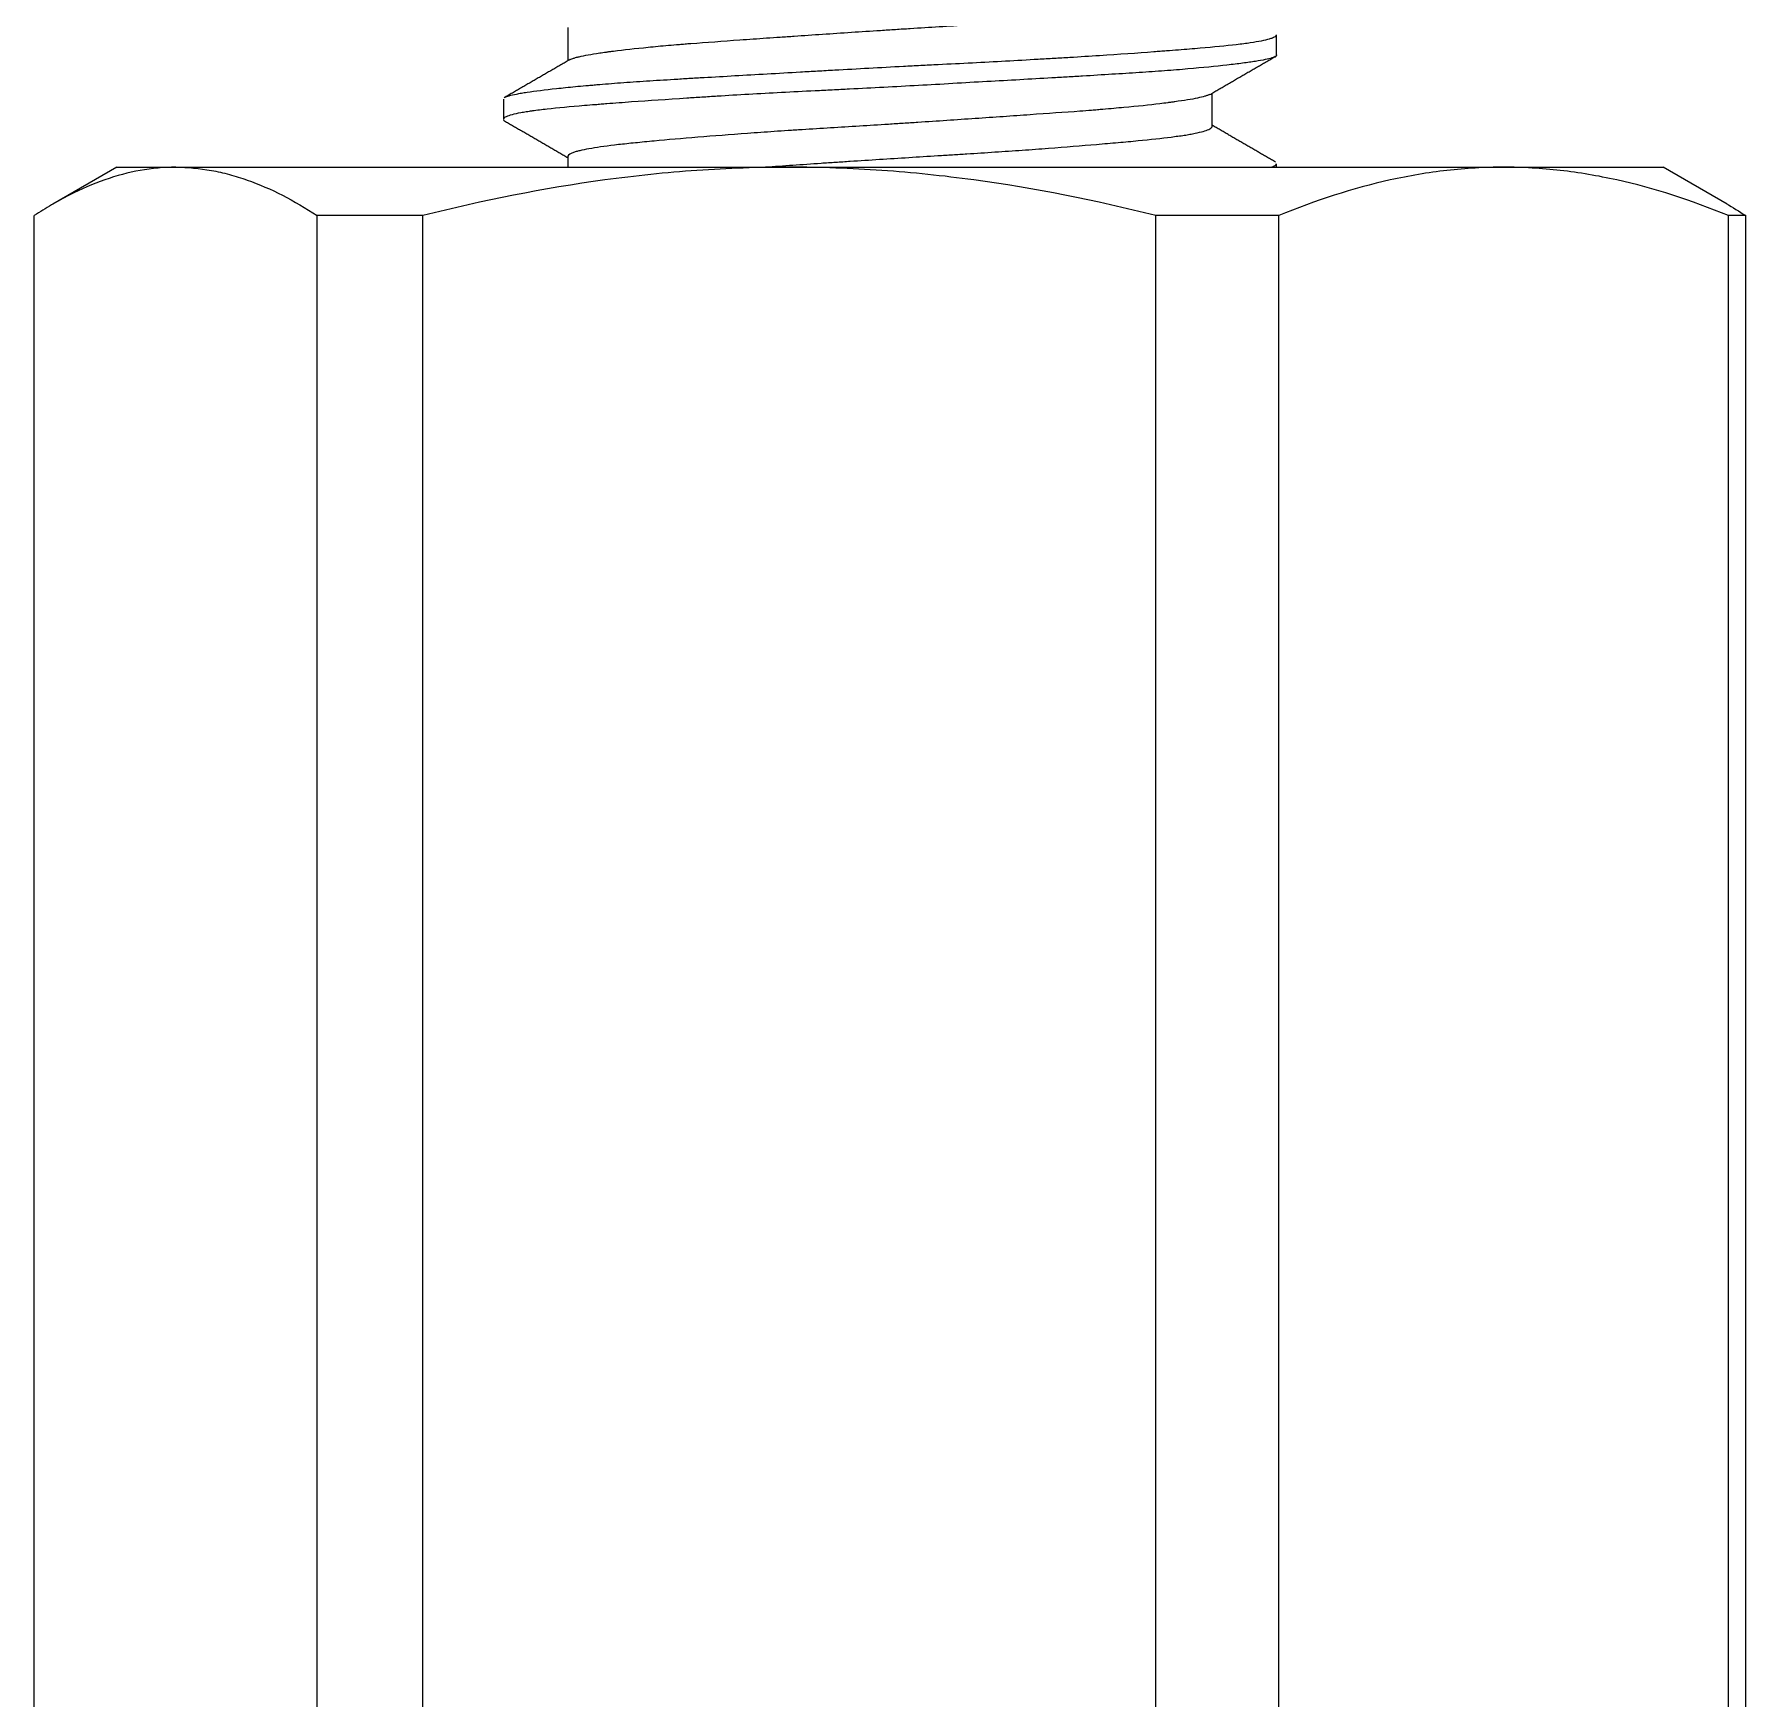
# Model space of a CAD drawing. Extents: x 9509 to 10103, y -15405 to -14985.
# Drawn here: x 9587.77 to 9601.06, y -15326.6 to -15313.68 of the extents above; entities that cross this region are included whole.
import ezdxf

# ---------------------------------------------------------------- set-up
doc = ezdxf.new("R2010")
doc.units = 0
doc.header["$MEASUREMENT"] = 0
doc.linetypes.add('HIDDEN2', pattern=[4.7625, 3.175, -1.5875])
doc.layers.add('1', color=4, linetype='HIDDEN2')

msp = doc.modelspace()

# ---------------------------------------------------------------- linework, layer by layer
at = {"layer": '1', "color": 7, "linetype": 'Continuous', "lineweight": 18}
for p, q in [((9591.915, -15313.633), (9591.915, -15313.891)), ((9597.415, -15313.844), (9597.415, -15313.689)), ((9591.415, -15314.188), (9591.415, -15314.344)), ((9596.915, -15314.4), (9596.915, -15314.142)), ((9591.915, -15314.633), (9591.915, -15314.716)), ((9588.415, -15314.716), (9587.92, -15315.002)), ((9588.415, -15314.716), (9600.415, -15314.716)), ((9597.415, -15314.716), (9597.415, -15314.689)), ((9600.911, -15315.002), (9600.415, -15314.716)), ((9587.775, -15334.341), (9587.775, -15315.092)), ((9589.971, -15334.341), (9589.971, -15315.092)), ((9590.791, -15315.092), (9589.971, -15315.092)), ((9590.791, -15334.341), (9590.791, -15315.092)), ((9597.432, -15315.092), (9596.478, -15315.092)), ((9596.478, -15334.341), (9596.478, -15315.092)), ((9597.432, -15334.341), (9597.432, -15315.092)), ((9601.056, -15315.092), (9600.922, -15315.092)), ((9600.922, -15334.341), (9600.922, -15315.092)), ((9601.056, -15334.341), (9601.056, -15315.092))]:
    msp.add_line(p, q, dxfattribs=at)
for points, knots in [([(9591.928, -15313.883), (9591.934, -15313.88), (9591.943, -15313.876), (9591.96, -15313.87), (9591.968, -15313.868), (9591.984, -15313.863), (9591.994, -15313.861), (9592.024, -15313.854), (9592.07, -15313.844), (9592.129, -15313.835), (9592.179, -15313.827), (9592.205, -15313.824), (9592.232, -15313.82), (9592.251, -15313.817), (9592.261, -15313.816), (9592.349, -15313.805), (9592.439, -15313.795), (9592.589, -15313.78), (9592.641, -15313.775), (9592.724, -15313.768), (9592.752, -15313.766), (9592.796, -15313.762), (9592.81, -15313.761), (9592.84, -15313.758), (9592.855, -15313.757), (9592.99, -15313.747), (9593.117, -15313.738), (9593.318, -15313.723), (9593.386, -15313.719), (9593.492, -15313.711), (9593.528, -15313.709), (9593.6, -15313.704), (9593.636, -15313.702), (9593.817, -15313.689), (9593.965, -15313.679), (9594.191, -15313.664), (9594.266, -15313.659), (9594.381, -15313.652), (9594.42, -15313.649), (9594.496, -15313.644), (9594.534, -15313.642), (9594.723, -15313.63), (9594.872, -15313.621), (9595.057, -15313.609), (9595.093, -15313.607), (9595.167, -15313.602), (9595.203, -15313.6), (9595.311, -15313.593), (9595.382, -15313.588), (9595.588, -15313.574), (9595.72, -15313.564), (9595.876, -15313.551), (9595.907, -15313.549), (9595.968, -15313.544), (9595.997, -15313.541), (9596.085, -15313.533), (9596.14, -15313.529), (9596.3, -15313.514), (9596.396, -15313.505), (9596.504, -15313.493), (9596.525, -15313.491), (9596.565, -15313.486), (9596.584, -15313.484), (9596.639, -15313.477), (9596.706, -15313.467), (9596.761, -15313.458), (9596.797, -15313.45), (9596.814, -15313.446), (9596.829, -15313.443), (9596.839, -15313.44), (9596.843, -15313.439), (9596.883, -15313.428), (9596.904, -15313.417), (9596.914, -15313.405), (9596.915, -15313.402), (9596.915, -15313.4)], [0, 0, 0, 0, 0.023992, 0.023992, 0.038988, 0.038988, 0.053983, 0.053983, 0.083973, 0.113964, 0.113964, 0.128959, 0.136456, 0.136456, 0.143954, 0.143954, 0.203935, 0.203935, 0.233925, 0.233925, 0.24892, 0.24892, 0.256418, 0.256418, 0.263916, 0.263916, 0.323896, 0.323896, 0.353887, 0.353887, 0.368882, 0.368882, 0.383877, 0.383877, 0.443858, 0.443858, 0.473848, 0.473848, 0.488844, 0.488844, 0.503839, 0.503839, 0.56382, 0.56382, 0.578815, 0.578815, 0.59381, 0.59381, 0.6238, 0.6238, 0.683781, 0.683781, 0.698776, 0.698776, 0.713772, 0.713772, 0.743762, 0.743762, 0.803743, 0.803743, 0.818738, 0.818738, 0.833733, 0.833733, 0.863724, 0.893714, 0.893714, 0.908709, 0.916207, 0.916207, 0.923704, 0.923704, 0.983685, 0.983685, 1, 1, 1, 1]), ([(9591.428, -15314.174), (9591.435, -15314.17), (9591.458, -15314.161), (9591.494, -15314.153), (9591.529, -15314.146), (9591.542, -15314.143), (9591.569, -15314.139), (9591.584, -15314.136), (9591.661, -15314.125), (9591.738, -15314.115), (9591.873, -15314.101), (9591.922, -15314.096), (9592, -15314.088), (9592.027, -15314.086), (9592.069, -15314.082), (9592.083, -15314.081), (9592.112, -15314.078), (9592.184, -15314.072), (9592.261, -15314.066), (9592.389, -15314.056), (9592.522, -15314.047), (9592.666, -15314.038), (9592.76, -15314.033), (9592.779, -15314.031), (9592.817, -15314.029), (9592.836, -15314.028), (9592.894, -15314.024), (9592.933, -15314.022), (9593.129, -15314.011), (9593.292, -15314.001), (9593.547, -15313.987), (9593.633, -15313.982), (9593.743, -15313.975), (9593.765, -15313.974), (9593.809, -15313.972), (9593.875, -15313.968), (9593.942, -15313.964), (9594.074, -15313.957), (9594.163, -15313.952), (9594.341, -15313.942), (9594.43, -15313.937), (9594.565, -15313.93), (9594.632, -15313.927), (9594.699, -15313.923), (9594.744, -15313.921), (9594.767, -15313.92), (9594.879, -15313.914), (9594.967, -15313.91), (9595.229, -15313.896), (9595.399, -15313.887), (9595.606, -15313.875), (9595.647, -15313.873), (9595.709, -15313.869), (9595.729, -15313.868), (9595.77, -15313.866), (9595.87, -15313.86), (9595.967, -15313.853), (9596.192, -15313.839), (9596.332, -15313.829), (9596.48, -15313.818), (9596.496, -15313.816), (9596.529, -15313.814), (9596.545, -15313.813), (9596.592, -15313.809), (9596.623, -15313.807), (9596.713, -15313.8), (9596.769, -15313.795), (9596.929, -15313.782), (9597.022, -15313.773), (9597.123, -15313.761), (9597.142, -15313.759), (9597.178, -15313.754), (9597.195, -15313.752), (9597.244, -15313.744), (9597.301, -15313.735), (9597.343, -15313.725), (9597.369, -15313.717), (9597.376, -15313.715), (9597.389, -15313.71), (9597.395, -15313.707), (9597.409, -15313.7), (9597.414, -15313.695), (9597.415, -15313.69), (9597.415, -15313.689), (9597.415, -15313.689)], [0, 0, 0, 0, 0.026836, 0.056261, 0.056261, 0.070974, 0.070974, 0.085687, 0.085687, 0.144538, 0.144538, 0.173964, 0.173964, 0.188676, 0.188676, 0.196033, 0.196033, 0.203389, 0.232815, 0.232815, 0.26224, 0.291666, 0.291666, 0.299022, 0.299022, 0.306379, 0.306379, 0.321092, 0.321092, 0.379943, 0.379943, 0.409368, 0.409368, 0.416725, 0.416725, 0.424081, 0.438794, 0.438794, 0.468219, 0.468219, 0.497645, 0.497645, 0.512358, 0.519714, 0.519714, 0.527071, 0.527071, 0.556496, 0.556496, 0.615347, 0.615347, 0.63006, 0.63006, 0.637417, 0.637417, 0.644773, 0.674199, 0.674199, 0.73305, 0.73305, 0.740406, 0.740406, 0.747762, 0.747762, 0.762475, 0.762475, 0.791901, 0.791901, 0.850752, 0.850752, 0.865465, 0.865465, 0.880178, 0.880178, 0.909603, 0.939029, 0.939029, 0.953742, 0.953742, 0.968454, 0.968454, 0.99788, 0.99788, 1, 1, 1, 1]), ([(9597.415, -15313.845), (9597.415, -15313.846), (9597.415, -15313.847), (9597.414, -15313.849), (9597.414, -15313.85), (9597.412, -15313.852), (9597.411, -15313.853), (9597.403, -15313.859), (9597.393, -15313.864), (9597.352, -15313.877), (9597.309, -15313.886), (9597.236, -15313.898), (9597.221, -15313.9), (9597.187, -15313.905), (9597.17, -15313.907), (9597.114, -15313.914), (9597.074, -15313.919), (9596.943, -15313.934), (9596.842, -15313.944), (9596.699, -15313.956), (9596.669, -15313.959), (9596.609, -15313.964), (9596.578, -15313.966), (9596.483, -15313.973), (9596.417, -15313.978), (9596.213, -15313.991), (9596.067, -15314), (9595.871, -15314.012), (9595.831, -15314.014), (9595.751, -15314.019), (9595.711, -15314.021), (9595.589, -15314.028), (9595.424, -15314.038), (9595.168, -15314.052), (9594.992, -15314.062), (9594.814, -15314.073), (9594.725, -15314.078), (9594.546, -15314.087), (9594.457, -15314.092), (9594.279, -15314.102), (9594.19, -15314.106), (9594.056, -15314.113), (9594.012, -15314.115), (9593.923, -15314.12), (9593.878, -15314.122), (9593.657, -15314.133), (9593.486, -15314.142), (9593.237, -15314.156), (9593.155, -15314.161), (9593.035, -15314.168), (9592.995, -15314.171), (9592.936, -15314.175), (9592.916, -15314.176), (9592.877, -15314.178), (9592.858, -15314.18), (9592.686, -15314.191), (9592.543, -15314.201), (9592.344, -15314.215), (9592.28, -15314.22), (9592.203, -15314.226), (9592.188, -15314.227), (9592.158, -15314.229), (9592.143, -15314.231), (9592.1, -15314.234), (9592.071, -15314.236), (9591.934, -15314.248), (9591.838, -15314.257), (9591.714, -15314.271), (9591.676, -15314.275), (9591.633, -15314.281), (9591.625, -15314.282), (9591.608, -15314.285), (9591.585, -15314.289), (9591.563, -15314.292), (9591.497, -15314.304), (9591.46, -15314.314), (9591.432, -15314.327), (9591.426, -15314.331), (9591.421, -15314.334), (9591.419, -15314.337), (9591.418, -15314.338), (9591.416, -15314.341), (9591.415, -15314.343), (9591.415, -15314.345)], [0, 0, 0, 0, 0.005132, 0.005132, 0.01226, 0.01226, 0.019388, 0.019388, 0.047901, 0.047901, 0.104926, 0.104926, 0.119183, 0.119183, 0.133439, 0.133439, 0.161952, 0.161952, 0.218977, 0.218977, 0.233234, 0.233234, 0.24749, 0.24749, 0.276003, 0.276003, 0.333028, 0.333028, 0.347285, 0.347285, 0.361541, 0.361541, 0.390054, 0.418567, 0.447079, 0.447079, 0.475592, 0.475592, 0.504105, 0.504105, 0.532618, 0.532618, 0.546874, 0.546874, 0.561131, 0.561131, 0.618156, 0.618156, 0.646669, 0.646669, 0.660925, 0.660925, 0.668053, 0.668053, 0.675182, 0.675182, 0.732207, 0.732207, 0.76072, 0.76072, 0.767848, 0.767848, 0.774976, 0.774976, 0.789233, 0.789233, 0.846258, 0.846258, 0.874771, 0.874771, 0.881899, 0.881899, 0.889027, 0.903284, 0.903284, 0.960309, 0.960309, 0.974566, 0.981694, 0.981694, 0.988822, 0.988822, 1, 1, 1, 1]), ([(9596.9, -15314.15), (9596.899, -15314.151), (9596.898, -15314.152), (9596.892, -15314.155), (9596.886, -15314.157), (9596.877, -15314.16), (9596.873, -15314.162), (9596.866, -15314.164), (9596.862, -15314.165), (9596.826, -15314.175), (9596.781, -15314.185), (9596.694, -15314.199), (9596.654, -15314.205), (9596.608, -15314.211), (9596.59, -15314.214), (9596.58, -15314.215), (9596.551, -15314.219), (9596.531, -15314.221), (9596.428, -15314.234), (9596.335, -15314.244), (9596.179, -15314.258), (9596.125, -15314.263), (9596.053, -15314.269), (9596.039, -15314.27), (9596.01, -15314.273), (9595.965, -15314.276), (9595.92, -15314.28), (9595.768, -15314.291), (9595.639, -15314.3), (9595.468, -15314.312), (9595.434, -15314.315), (9595.364, -15314.319), (9595.329, -15314.322), (9595.222, -15314.329), (9595.15, -15314.334), (9594.931, -15314.349), (9594.783, -15314.359), (9594.594, -15314.372), (9594.557, -15314.374), (9594.48, -15314.379), (9594.442, -15314.381), (9594.328, -15314.389), (9594.253, -15314.393), (9594.028, -15314.407), (9593.88, -15314.416), (9593.697, -15314.428), (9593.66, -15314.43), (9593.588, -15314.435), (9593.552, -15314.437), (9593.446, -15314.445), (9593.377, -15314.449), (9593.175, -15314.464), (9593.046, -15314.474), (9592.801, -15314.494), (9592.688, -15314.504), (9592.535, -15314.518), (9592.486, -15314.523), (9592.416, -15314.53), (9592.394, -15314.532), (9592.35, -15314.537), (9592.328, -15314.539), (9592.226, -15314.551), (9592.157, -15314.56), (9592.072, -15314.575), (9592.046, -15314.579), (9592.013, -15314.587), (9592.003, -15314.589), (9591.984, -15314.594), (9591.975, -15314.597), (9591.937, -15314.61), (9591.92, -15314.62), (9591.915, -15314.631), (9591.915, -15314.633), (9591.915, -15314.634)], [0, 0, 0, 0, 0.004063, 0.004063, 0.019001, 0.019001, 0.02647, 0.02647, 0.033939, 0.033939, 0.09369, 0.09369, 0.123566, 0.131035, 0.131035, 0.138504, 0.138504, 0.153442, 0.153442, 0.213193, 0.213193, 0.243069, 0.243069, 0.250538, 0.250538, 0.258007, 0.272945, 0.272945, 0.332696, 0.332696, 0.347634, 0.347634, 0.362572, 0.362572, 0.392448, 0.392448, 0.452199, 0.452199, 0.467137, 0.467137, 0.482075, 0.482075, 0.51195, 0.51195, 0.571702, 0.571702, 0.58664, 0.58664, 0.601578, 0.601578, 0.631453, 0.631453, 0.691205, 0.691205, 0.750956, 0.750956, 0.780832, 0.780832, 0.79577, 0.79577, 0.810708, 0.810708, 0.870459, 0.870459, 0.900335, 0.900335, 0.915273, 0.915273, 0.930211, 0.930211, 0.989962, 0.989962, 1, 1, 1, 1]), ([(9593.405, -15314.717), (9593.42, -15314.716), (9593.434, -15314.715), (9593.588, -15314.705), (9593.732, -15314.695), (9593.918, -15314.682), (9593.956, -15314.68), (9594.031, -15314.675), (9594.069, -15314.672), (9594.182, -15314.665), (9594.258, -15314.66), (9594.485, -15314.645), (9594.636, -15314.636), (9594.825, -15314.624), (9594.863, -15314.622), (9594.938, -15314.617), (9594.975, -15314.615), (9595.085, -15314.608), (9595.231, -15314.598), (9595.371, -15314.589), (9595.51, -15314.579), (9595.578, -15314.574), (9595.778, -15314.559), (9595.902, -15314.549), (9596.076, -15314.534), (9596.132, -15314.529), (9596.213, -15314.522), (9596.239, -15314.52), (9596.29, -15314.515), (9596.316, -15314.512), (9596.437, -15314.501), (9596.523, -15314.492), (9596.634, -15314.477), (9596.676, -15314.472), (9596.714, -15314.466), (9596.729, -15314.463), (9596.736, -15314.462), (9596.757, -15314.458), (9596.77, -15314.456), (9596.831, -15314.443), (9596.867, -15314.433), (9596.9, -15314.418), (9596.907, -15314.413), (9596.913, -15314.407), (9596.913, -15314.406), (9596.915, -15314.403), (9596.915, -15314.402), (9596.915, -15314.401), (9596.915, -15314.4), (9596.915, -15314.4)], [0, 0, 0, 0, 0.009559, 0.009559, 0.101471, 0.101471, 0.124448, 0.124448, 0.147426, 0.147426, 0.193382, 0.193382, 0.285294, 0.285294, 0.308272, 0.308272, 0.33125, 0.33125, 0.377206, 0.423162, 0.423162, 0.469118, 0.469118, 0.561029, 0.561029, 0.606985, 0.606985, 0.629963, 0.629963, 0.652941, 0.652941, 0.744853, 0.744853, 0.790809, 0.802298, 0.802298, 0.813787, 0.813787, 0.836765, 0.836765, 0.928676, 0.928676, 0.974632, 0.974632, 0.986121, 0.986121, 0.99761, 0.99761, 1, 1, 1, 1]), ([(9588.873, -15314.716), (9588.781, -15314.716), (9588.689, -15314.725), (9588.505, -15314.758), (9588.413, -15314.782), (9588.23, -15314.847), (9588.138, -15314.887), (9588.024, -15314.945), (9588.001, -15314.957), (9587.955, -15314.982), (9587.887, -15315.02), (9587.82, -15315.062), (9587.775, -15315.092)], [0, 0, 0, 0, 0.25, 0.25, 0.5, 0.5, 0.75, 0.75, 0.8125, 0.8125, 0.875, 1, 1, 1, 1]), ([(9588.873, -15314.716), (9588.965, -15314.716), (9589.057, -15314.725), (9589.196, -15314.75), (9589.242, -15314.76), (9589.312, -15314.779), (9589.335, -15314.785), (9589.381, -15314.8), (9589.589, -15314.869), (9589.793, -15314.975), (9589.971, -15315.092)], [0, 0, 0, 0, 0.25, 0.25, 0.375, 0.375, 0.4375, 0.4375, 0.5, 1, 1, 1, 1]), ([(9593.635, -15314.716), (9593.396, -15314.716), (9593.157, -15314.725), (9592.678, -15314.758), (9592.439, -15314.783), (9591.727, -15314.88), (9591.258, -15314.974), (9590.791, -15315.092)], [0, 0, 0, 0, 0.25, 0.25, 0.5, 0.5, 1, 1, 1, 1]), ([(9596.478, -15315.092), (9596.009, -15314.974), (9595.538, -15314.879), (9594.828, -15314.783), (9594.59, -15314.758), (9594.114, -15314.725), (9593.874, -15314.716), (9593.635, -15314.716)], [0, 0, 0, 0, 0.5, 0.5, 0.75, 0.75, 1, 1, 1, 1]), ([(9597.371, -15314.717), (9597.385, -15314.712), (9597.407, -15314.702), (9597.415, -15314.693), (9597.415, -15314.688)], [0, 0, 0, 0, 0.483333, 1, 1, 1, 1]), ([(9599.177, -15314.716), (9599.031, -15314.716), (9598.884, -15314.725), (9598.59, -15314.758), (9598.443, -15314.783), (9598.006, -15314.88), (9597.718, -15314.974), (9597.432, -15315.092)], [0, 0, 0, 0, 0.25, 0.25, 0.5, 0.5, 1, 1, 1, 1]), ([(9600.922, -15315.092), (9600.634, -15314.974), (9600.345, -15314.879), (9599.909, -15314.783), (9599.763, -15314.758), (9599.471, -15314.725), (9599.324, -15314.716), (9599.177, -15314.716)], [0, 0, 0, 0, 0.5, 0.5, 0.75, 0.75, 1, 1, 1, 1])]:
    msp.add_open_spline(points, degree=3, knots=knots, dxfattribs=at)
for points, degree in [([(9591.934, -15313.88), (9591.678, -15314.029), (9591.42, -15314.178)], 2), ([(9596.896, -15314.153), (9597.153, -15314.003), (9597.411, -15313.854)], 2), ([(9591.417, -15314.352), (9591.666, -15314.497), (9591.915, -15314.642)], 2), ([(9597.406, -15314.676), (9597.161, -15314.534), (9596.915, -15314.391)], 2), ([(9600.903, -15314.998), (9600.955, -15315.027), (9601.005, -15315.059), (9601.056, -15315.092)], 3)]:
    msp.add_open_spline(points, degree=degree, dxfattribs=at)

doc.saveas('drawing.dxf')
